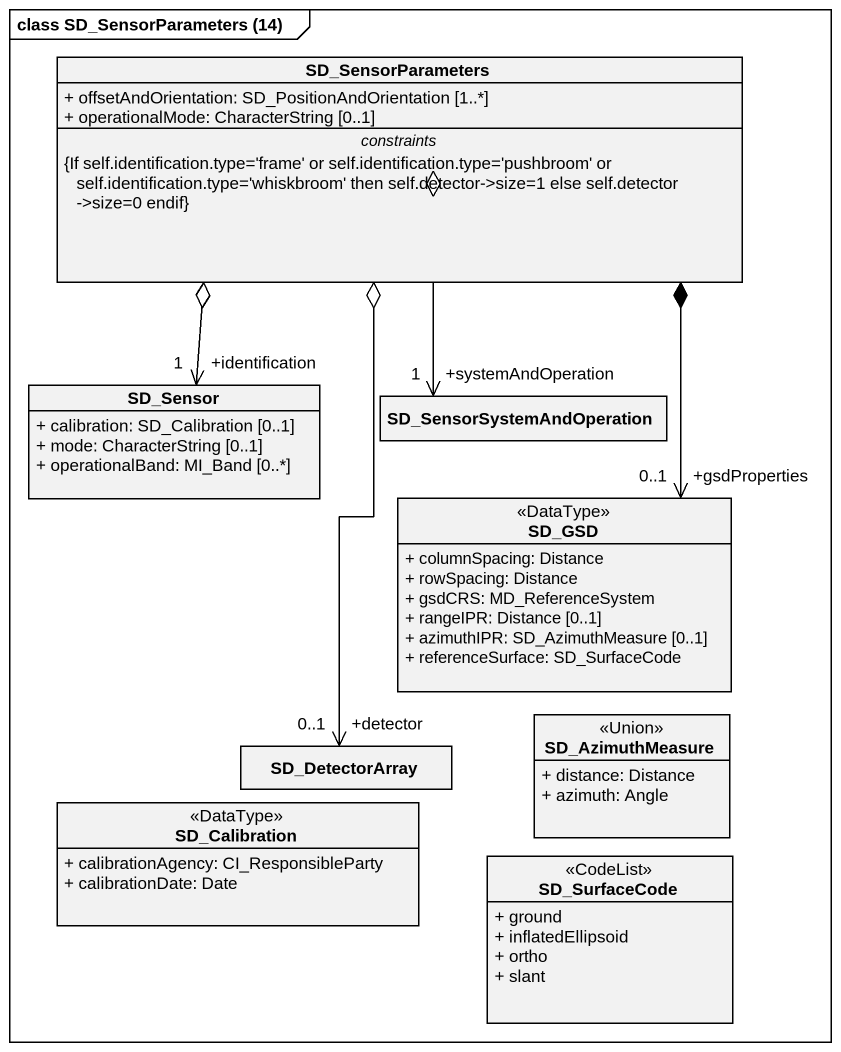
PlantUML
@startuml
mainframe class SD_SensorParameters (14)
hide circle
hide empty members
skinparam classAttributeIconSize 0
class SD_SensorParameters {
  + offsetAndOrientation: SD_PositionAndOrientation [1..*]
  + operationalMode: CharacterString [0..1]
  -- constraints --
  {If self.identification.type='frame' or self.identification.type='pushbroom' or self.identification.type='whiskbroom' then self.detector->size=1 else self.detector ->size=0 endif}
}
class SD_Sensor {
  + calibration: SD_Calibration [0..1]
  + mode: CharacterString [0..1]
  + operationalBand: MI_Band [0..*]
}
class SD_SensorSystemAndOperation
class SD_GSD <<DataType>> {
  + columnSpacing: Distance
  + rowSpacing: Distance
  + gsdCRS: MD_ReferenceSystem
  + rangeIPR: Distance [0..1]
  + azimuthIPR: SD_AzimuthMeasure [0..1]
  + referenceSurface: SD_SurfaceCode
}
class SD_AzimuthMeasure <<Union>> {
  + distance: Distance
  + azimuth: Angle
}
class SD_DetectorArray
class SD_Calibration <<DataType>> {
  + calibrationAgency: CI_ResponsibleParty
  + calibrationDate: Date
}
class SD_SurfaceCode <<CodeList>> {
  + ground
  + inflatedEllipsoid
  + ortho
  + slant
}
SD_Sensor "+identification\n1" <-up-o SD_SensorParameters
SD_SensorSystemAndOperation "+systemAndOperation\n1" <-up-o SD_SensorParameters
SD_GSD "+gsdProperties\n0..1" <-up-* SD_SensorParameters
SD_DetectorArray "+detector\n0..1" <-up-o SD_SensorParameters
@enduml
